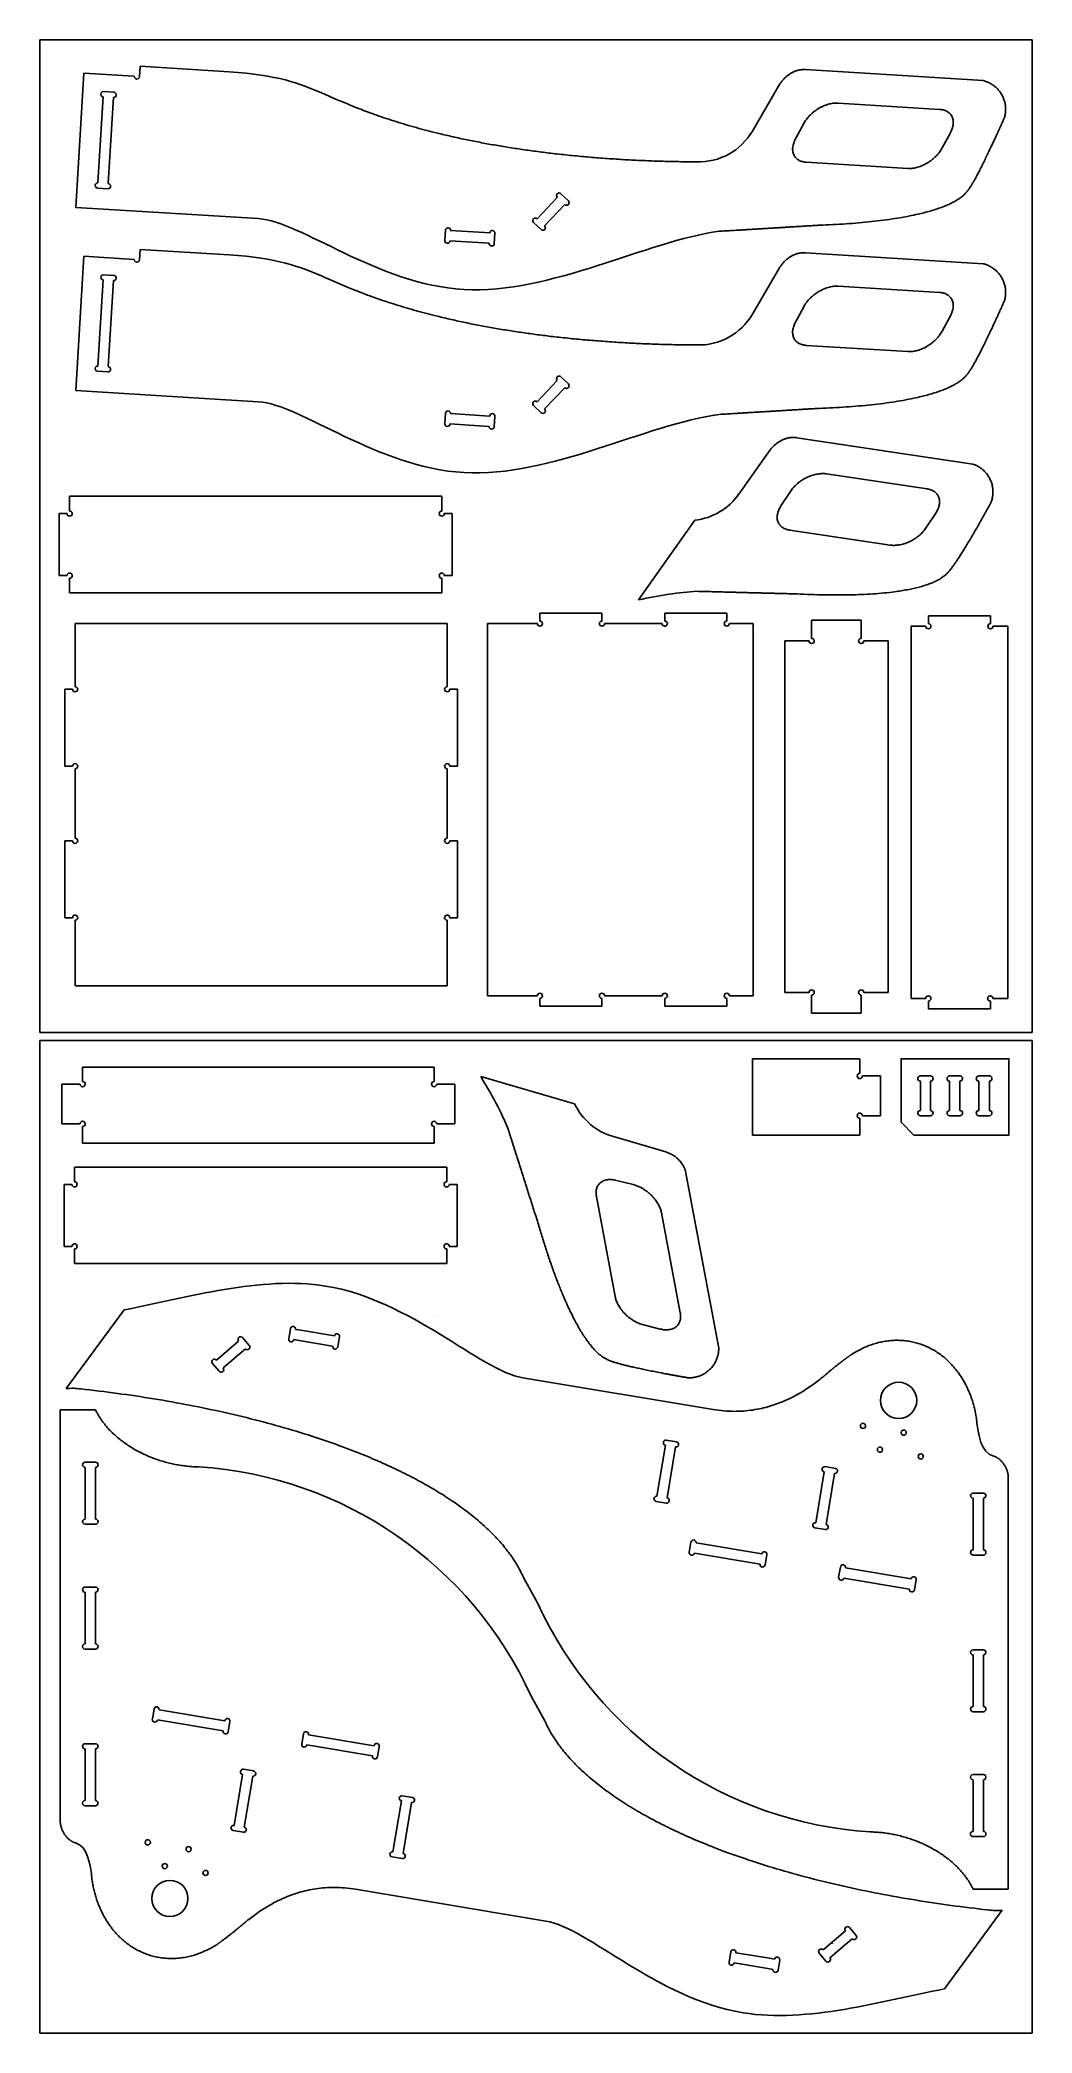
# Model space of a CAD drawing. Header units: inches. Extents: x 79.9 to 127.9, y -157.9 to -61.5.
import ezdxf

# ---------------------------------------------------------------- set-up
doc = ezdxf.new("R2010")
doc.units = ezdxf.units.IN
doc.header["$MEASUREMENT"] = 0
doc.layers.add('Default', color=18, linetype='Continuous', true_color=0x000000)

msp = doc.modelspace()

# ---------------------------------------------------------------- linework, layer by layer
at = {"layer": 'Default'}
for p, q in [((82.053, -63.071), (81.652, -69.558)), ((84.487, -63.221), (82.053, -63.071)), ((84.767, -62.737), (84.736, -63.236)), ((89.077, -63.003), (84.767, -62.737)), ((115.719, -63.591), (114.385, -65.868)), ((125.549, -63.427), (116.954, -62.897)), ((82.969, -64.46), (82.727, -68.376)), ((83.499, -63.991), (83, -63.961)), ((83.226, -68.406), (83.468, -64.49)), ((123.44, -64.818), (118.531, -64.515)), ((116.868, -65.509), (116.472, -66.247)), ((123.567, -66.685), (123.963, -65.947)), ((116.994, -67.376), (121.904, -67.679)), ((82.712, -68.625), (83.211, -68.656)), ((104.95, -69.078), (103.972, -70.108)), ((105.484, -69.241), (105.122, -68.897)), ((81.652, -69.558), (90.484, -70.103)), ((103.8, -70.289), (104.162, -70.633)), ((104.334, -70.452), (105.312, -69.423)), ((99.537, -70.662), (99.506, -71.161)), ((99.755, -71.177), (101.402, -71.279)), ((101.433, -70.78), (99.786, -70.678)), ((101.901, -71.309), (101.932, -70.81)), ((82.053, -71.927), (81.652, -78.415)), ((84.487, -72.077), (82.053, -71.927)), ((84.767, -71.594), (84.736, -72.093)), ((89.077, -71.86), (84.767, -71.594)), ((125.549, -72.284), (116.954, -71.753)), ((83.499, -72.848), (83, -72.817)), ((115.719, -72.447), (114.385, -74.725)), ((82.969, -73.316), (82.727, -77.232)), ((83.226, -77.263), (83.468, -73.347)), ((123.44, -73.674), (118.531, -73.371)), ((116.868, -74.365), (116.472, -75.103)), ((123.567, -75.541), (123.963, -74.803)), ((116.994, -76.232), (121.904, -76.535)), ((82.712, -77.482), (83.211, -77.512)), ((104.95, -77.935), (103.972, -78.964)), ((105.484, -78.098), (105.122, -77.754)), ((81.652, -78.415), (90.484, -78.96)), ((104.334, -79.309), (105.312, -78.279)), ((99.537, -79.519), (99.506, -80.018)), ((101.433, -79.636), (99.786, -79.534)), ((101.901, -80.166), (101.932, -79.667)), ((103.8, -79.146), (104.162, -79.49)), ((99.755, -80.033), (101.402, -80.135)), ((125.056, -81.974), (116.539, -80.699)), ((115.249, -81.283), (113.723, -83.437)), ((122.835, -83.176), (117.97, -82.448)), ((116.228, -83.294), (115.769, -83.995)), ((111.609, -84.689), (108.879, -88.541)), ((122.799, -85.047), (123.257, -84.346)), ((116.191, -85.165), (121.056, -85.893)), ((117.252, -90.403), (117.252, -89.528)), ((117.252, -89.528), (119.652, -89.528)), ((119.652, -89.528), (119.652, -90.403)), ((125.899, -89.318), (122.899, -89.319)), ((122.899, -89.319), (122.899, -89.693)), ((125.899, -89.693), (125.899, -89.318)), ((115.953, -107.528), (115.953, -90.528)), ((115.953, -90.528), (117.127, -90.528)), ((119.777, -90.528), (120.95, -90.528)), ((120.95, -90.528), (120.95, -107.528)), ((122.774, -89.818), (122.062, -89.818)), ((122.062, -89.818), (122.062, -107.818)), ((126.735, -89.819), (126.024, -89.818)), ((126.735, -107.818), (126.735, -89.819)), ((117.127, -107.528), (115.953, -107.528)), ((117.252, -108.528), (117.252, -107.653)), ((119.652, -107.653), (119.652, -108.528)), ((120.95, -107.528), (119.777, -107.528)), ((122.062, -107.818), (122.774, -107.819)), ((122.899, -107.944), (122.899, -108.318)), ((125.899, -108.318), (125.899, -107.943)), ((126.016, -107.818), (126.735, -107.818)), ((119.652, -108.528), (117.252, -108.528)), ((122.899, -108.318), (125.899, -108.318)), ((119.583, -110.738), (114.386, -110.738)), ((119.583, -111.443), (119.583, -110.738)), ((98.989, -111.134), (81.989, -111.134)), ((81.989, -111.134), (81.989, -111.838)), ((98.989, -111.838), (98.989, -111.134)), ((105.785, -112.915), (101.251, -111.599)), ((120.583, -111.568), (119.708, -111.568)), ((120.583, -113.488), (120.583, -111.568)), ((122.756, -111.568), (122.511, -111.568)), ((122.511, -111.818), (122.511, -113.238)), ((123.001, -111.568), (122.756, -111.568)), ((123.001, -113.238), (123.001, -111.818)), ((124.427, -111.568), (123.927, -111.568)), ((123.927, -111.818), (123.927, -113.238)), ((124.427, -113.238), (124.427, -111.818)), ((125.339, -111.818), (125.338, -113.238)), ((125.589, -111.568), (125.339, -111.568)), ((125.849, -111.568), (125.599, -111.568)), ((125.849, -113.238), (125.849, -111.818)), ((81.489, -111.963), (80.989, -111.963)), ((80.989, -111.963), (80.989, -113.883)), ((81.864, -111.963), (81.489, -111.963)), ((99.989, -111.963), (99.114, -111.963)), ((99.989, -113.883), (99.989, -111.963)), ((119.583, -114.43), (119.583, -113.613)), ((119.708, -113.488), (120.583, -113.488)), ((122.511, -113.488), (122.756, -113.488)), ((122.756, -113.488), (123.001, -113.488)), ((123.927, -113.488), (124.427, -113.488)), ((125.338, -113.488), (125.588, -113.488)), ((125.598, -113.488), (125.848, -113.488)), ((80.989, -113.883), (81.489, -113.883)), ((81.489, -113.883), (81.864, -113.883)), ((81.989, -114.008), (81.989, -114.825)), ((98.989, -114.825), (98.989, -114.008)), ((99.114, -113.883), (99.989, -113.883)), ((110.196, -115.237), (107.662, -114.501)), ((114.386, -114.43), (119.583, -114.43)), ((81.989, -114.825), (98.989, -114.825)), ((108.618, -116.821), (107.806, -116.617)), ((112.761, -124.728), (111.172, -116.264)), ((106.839, -117.4), (107.747, -122.235)), ((110.897, -123.024), (109.989, -118.189)), ((83.993, -122.883), (81.199, -126.688)), ((90.05, -124.603), (89.725, -124.223)), ((92.044, -123.784), (91.962, -124.278)), ((94.165, -124.138), (92.537, -123.867)), ((94.329, -124.672), (94.411, -124.179)), ((109.117, -123.603), (109.93, -123.807)), ((89.535, -124.386), (88.456, -125.309)), ((88.781, -125.689), (89.861, -124.766)), ((92.455, -124.36), (94.083, -124.631)), ((88.266, -125.471), (88.591, -125.851)), ((112.488, -127.7), (103.275, -126.164)), ((82.611, -127.709), (80.904, -127.709)), ((80.904, -127.709), (80.904, -147.631)), ((110.181, -129.428), (109.77, -131.894)), ((110.716, -129.263), (110.223, -129.181)), ((110.263, -131.976), (110.675, -129.51)), ((82.111, -130.498), (82.11, -132.998)), ((82.611, -130.248), (82.111, -130.248)), ((82.61, -132.998), (82.611, -130.498)), ((117.866, -130.709), (117.455, -133.175)), ((118.401, -130.545), (117.907, -130.462)), ((117.948, -133.257), (118.359, -130.791)), ((126.767, -150.893), (126.767, -130.971)), ((125.062, -131.989), (125.061, -134.489)), ((125.562, -131.739), (125.062, -131.739)), ((125.561, -134.489), (125.562, -131.989)), ((109.729, -132.14), (110.222, -132.222)), ((82.11, -133.248), (82.61, -133.248)), ((117.414, -133.422), (117.907, -133.504)), ((111.416, -134.111), (111.334, -134.604)), ((111.58, -134.645), (114.757, -135.175)), ((114.839, -134.682), (111.662, -134.152)), ((115.003, -135.216), (115.086, -134.723)), ((125.061, -134.739), (125.561, -134.739)), ((103.328, -135.851), (103.991, -137.044)), ((118.641, -135.316), (118.559, -135.809)), ((118.806, -135.85), (121.982, -136.38)), ((122.065, -135.887), (118.888, -135.357)), ((82.61, -136.286), (82.11, -136.286)), ((82.11, -136.536), (82.11, -139.036)), ((82.61, -139.036), (82.61, -136.536)), ((122.229, -136.421), (122.311, -135.928)), ((82.11, -139.286), (82.61, -139.286)), ((125.561, -139.316), (125.061, -139.316)), ((125.061, -139.566), (125.061, -142.066)), ((125.561, -142.066), (125.561, -139.566)), ((104.343, -142.751), (103.68, -141.558)), ((85.442, -142.181), (85.36, -142.674)), ((88.865, -142.752), (85.689, -142.222)), ((125.061, -142.316), (125.561, -142.316)), ((85.606, -142.715), (88.783, -143.245)), ((89.03, -143.286), (89.112, -142.793)), ((92.668, -143.386), (92.585, -143.879)), ((96.091, -143.957), (92.914, -143.427)), ((82.11, -144.113), (82.109, -146.613)), ((82.61, -143.863), (82.11, -143.863)), ((82.609, -146.613), (82.61, -144.113)), ((92.832, -143.92), (96.009, -144.45)), ((96.255, -144.491), (96.337, -143.998)), ((89.723, -145.345), (89.312, -147.811)), ((90.257, -145.181), (89.764, -145.098)), ((89.805, -147.893), (90.216, -145.427)), ((125.561, -145.354), (125.061, -145.354)), ((97.942, -146.462), (97.449, -146.38)), ((125.061, -145.604), (125.06, -148.104)), ((125.56, -148.104), (125.561, -145.604)), ((82.109, -146.863), (82.609, -146.863)), ((97.408, -146.626), (96.996, -149.092)), ((97.489, -149.174), (97.901, -146.709)), ((89.27, -148.057), (89.764, -148.14)), ((125.06, -148.354), (125.56, -148.354)), ((96.955, -149.339), (97.448, -149.421)), ((95.183, -150.902), (104.395, -152.438)), ((125.06, -150.893), (126.767, -150.893)), ((123.678, -155.72), (126.472, -151.914)), ((118.89, -152.913), (117.81, -153.836)), ((119.405, -153.131), (119.079, -152.751)), ((113.342, -153.93), (113.26, -154.423)), ((115.216, -154.242), (113.588, -153.971)), ((117.621, -153.999), (117.946, -154.379)), ((118.136, -154.216), (119.215, -153.293)), ((113.506, -154.464), (115.134, -154.735)), ((115.627, -154.818), (115.709, -154.324))]:
    msp.add_line(p, q, dxfattribs=at)
for points in [[(79.919, -109.458), (127.919, -109.458), (127.919, -61.458), (79.919, -61.458)], [(79.919, -157.86), (127.919, -157.86), (127.919, -109.86), (79.919, -109.86)]]:
    msp.add_lwpolyline(points, close=True, dxfattribs=at)
for points in [[(82.985, -64.21), (82.969, -64.46)], [(83.468, -64.49), (83.484, -64.241)], [(101.402, -71.279), (101.652, -71.294)], [(101.683, -70.795), (101.433, -70.78)], [(82.985, -73.067), (82.969, -73.316)], [(83.468, -73.347), (83.484, -73.097)], [(101.683, -79.651), (101.433, -79.636)], [(101.402, -80.135), (101.652, -80.15)], [(114.386, -110.738), (114.386, -114.43)], [(122.188, -114.43), (126.799, -114.43), (126.799, -110.738), (121.58, -110.738), (121.58, -113.808)], [(125.599, -111.568), (125.589, -111.568)], [(125.588, -113.488), (125.598, -113.488)], [(121.58, -113.808), (122.188, -114.43)], [(92.208, -124.319), (92.455, -124.36)], [(92.537, -123.867), (92.291, -123.825)], [(115.463, -154.283), (115.216, -154.242)], [(115.134, -154.735), (115.38, -154.777)]]:
    msp.add_lwpolyline(points, dxfattribs=at)
for centre, radius in [((121.462, -127.257), 0.875), ((119.735, -128.49), 0.125), ((121.708, -128.819), 0.125), ((120.557, -129.641), 0.125), ((122.53, -129.97), 0.125), ((85.141, -148.632), 0.125), ((87.114, -148.961), 0.125), ((85.963, -149.783), 0.125), ((87.935, -150.112), 0.125), ((86.209, -151.345), 0.875)]:
    msp.add_circle(centre, radius, dxfattribs=at)
for centre, radius, start, end in [((84.612, -63.229), 0.125, 176.46712, 356.46712), ((82.992, -64.085), 0.125, 86.46712, 266.46712), ((83.491, -64.116), 0.125, 266.48006, 86.47152), ((111.792, -64.359), 3, 268.00439, 329.8036), ((82.719, -68.5), 0.125, 86.47126, 266.48032), ((83.218, -68.531), 0.125, 266.45845, 86.45845), ((105.036, -68.988), 0.125, 46.48374, 226.46156), ((105.398, -69.332), 0.125, 226.49669, 46.48814), ((103.886, -70.199), 0.125, 46.48789, 223.67743), ((103.886, -70.199), 0.125, 223.67743, 226.49694), ((104.334, -70.452), 0.25, 46.44392, 46.46272), ((99.631, -71.169), 0.125, 176.46712, 356.43243), ((99.661, -70.67), 0.125, 356.47994, 173.66948), ((99.661, -70.67), 0.125, 173.66948, 176.48899), ((101.777, -71.302), 0.125, 176.48874, 356.48019), ((101.807, -70.803), 0.125, 356.47579, 176.47579), ((104.248, -70.543), 0.125, 226.47507, 46.44038), ((84.612, -72.085), 0.125, 176.46712, 356.46712), ((82.992, -72.942), 0.125, 86.46712, 266.46712), ((83.491, -72.973), 0.125, 266.48006, 86.47152), ((111.792, -73.216), 3, 268.00439, 329.8036), ((82.719, -77.357), 0.125, 86.47126, 266.48032), ((83.218, -77.388), 0.125, 266.45845, 86.45845), ((105.036, -77.844), 0.125, 46.48374, 226.46156), ((103.886, -79.055), 0.125, 46.48789, 223.67743), ((105.398, -78.188), 0.125, 226.49669, 46.48814), ((99.661, -79.527), 0.125, 356.47994, 173.66948), ((99.661, -79.527), 0.125, 173.66948, 176.48899), ((101.807, -79.659), 0.125, 356.47579, 176.47579), ((103.886, -79.055), 0.125, 223.67743, 226.49694), ((104.248, -79.399), 0.125, 226.47507, 46.44038), ((104.334, -79.309), 0.25, 46.44392, 46.46272), ((99.631, -80.026), 0.125, 176.46712, 356.43243), ((101.777, -80.158), 0.125, 176.48874, 356.48019), ((111.27, -81.709), 3, 276.48195, 324.82546), ((81.359, -84.369), 0.125, 180, 89.97551), ((99.359, -84.369), 0.125, 90, 0), ((81.359, -87.369), 0.125, 270, 180), ((99.359, -87.369), 0.125, 0, 269.97551), ((104.11, -89.69), 0.125, 180, 90), ((107.11, -89.689), 0.125, 90, 359.99327), ((110.148, -89.69), 0.125, 179.99327, 90), ((113.148, -89.689), 0.125, 90, 359.98403), ((117.252, -90.528), 0.125, 180, 90), ((119.652, -90.528), 0.125, 90, 0), ((122.899, -89.818), 0.125, 180, 90), ((125.899, -89.818), 0.125, 90, 359.97556), ((81.624, -92.866), 0.125, 180, 90), ((99.624, -92.866), 0.125, 90, 0), ((81.624, -96.587), 0.125, 270, 180), ((99.624, -96.587), 0.125, 0, 270), ((81.624, -100.192), 0.125, 180, 90), ((99.624, -100.192), 0.125, 90, 0), ((81.624, -103.912), 0.125, 270, 180), ((99.624, -103.912), 0.125, 0, 270), ((104.11, -107.69), 0.125, 270, 179.99194), ((107.11, -107.69), 0.125, 0, 270), ((110.148, -107.69), 0.125, 270, 180), ((113.148, -107.69), 0.125, 0, 270), ((117.252, -107.528), 0.125, 270, 180), ((119.652, -107.528), 0.125, 0, 270), ((122.899, -107.819), 0.125, 270, 179.97556), ((125.891, -107.818), 0.125, 359.9985, 273.52185), ((119.583, -111.568), 0.125, 90, 0), ((122.511, -111.693), 0.125, 89.9912, 269.95651), ((123.001, -111.693), 0.125, 270.00402, 87.19356), ((123.001, -111.693), 0.125, 87.19356, 90.01308), ((123.927, -111.693), 0.125, 89.9912, 269.95651), ((124.427, -111.693), 0.125, 270.00402, 87.19356), ((124.427, -111.693), 0.125, 87.19356, 90.01308), ((125.339, -111.693), 0.125, 89.9912, 269.95651), ((125.849, -111.693), 0.125, 270.00402, 87.19356), ((125.849, -111.693), 0.125, 87.19356, 90.01308), ((81.989, -111.963), 0.125, 180, 90), ((98.989, -111.963), 0.125, 90, 0), ((108.49, -111.618), 3, 205.62586, 253.96937), ((119.583, -113.488), 0.125, 0, 270), ((121.024, -112.905), 0.25, 226.44392, 226.46272), ((122.511, -113.363), 0.125, 90.01282, 270.00428), ((123.001, -113.363), 0.125, 269.99988, 89.97769), ((123.927, -113.363), 0.125, 90.01282, 270.00428), ((124.427, -113.363), 0.125, 269.99988, 89.97769), ((125.338, -113.363), 0.125, 90.01282, 270.00428), ((125.848, -113.363), 0.125, 269.99988, 89.97769), ((81.989, -113.883), 0.125, 270, 180), ((98.989, -113.883), 0.125, 0, 270), ((81.598, -116.809), 0.125, 180, 89.97556), ((99.598, -116.809), 0.125, 90, 0), ((81.598, -119.809), 0.125, 270, 180), ((99.598, -119.809), 0.125, 0, 269.97556), ((98.974, -123.342), 0.25, 46.44392, 46.46272), ((89.63, -124.305), 0.125, 40.54684, 220.51214), ((92.085, -124.298), 0.125, 170.54756, 350.54756), ((92.167, -123.805), 0.125, 350.56051, 170.55196), ((94.288, -124.158), 0.125, 350.53889, 170.5042), ((88.361, -125.39), 0.125, 40.56846, 220.55991), ((89.583, -124.888), 0.25, 226.44392, 226.46272), ((89.955, -124.684), 0.125, 220.55966, 37.7492), ((89.955, -124.684), 0.125, 37.7492, 40.56871), ((94.206, -124.652), 0.125, 170.55171, 347.74125), ((94.206, -124.652), 0.125, 347.74125, 350.56076), ((88.686, -125.77), 0.125, 220.55551, 40.53333), ((81.488, -129.674), 3, 82.07055, 95.52625), ((110.202, -129.304), 0.125, 80.53034, 260.53034), ((110.695, -129.387), 0.125, 260.54316, 80.55222), ((82.111, -130.373), 0.125, 90.00335, 270.00335), ((82.611, -130.373), 0.125, 270.0163, 90.00775), ((86.39, -149.436), 19, 24.49507, 86.35981), ((117.887, -130.586), 0.125, 80.52965, 260.52965), ((118.38, -130.668), 0.125, 260.54247, 80.55152), ((109.75, -132.017), 0.125, 80.55196, 260.54342), ((110.243, -132.099), 0.125, 260.53902, 80.53902), ((125.062, -131.864), 0.125, 89.99468, 269.99468), ((125.562, -131.864), 0.125, 270.0075, 90.01655), ((82.11, -133.123), 0.125, 90.0075, 270.01655), ((82.61, -133.123), 0.125, 269.99468, 89.99468), ((117.434, -133.298), 0.125, 80.55127, 260.54272), ((117.928, -133.38), 0.125, 260.53832, 80.53832), ((111.457, -134.625), 0.125, 170.54015, 350.54015), ((111.539, -134.132), 0.125, 350.55309, 170.54455), ((114.962, -134.702), 0.125, 350.53147, 170.53147), ((125.061, -134.614), 0.125, 90.0163, 270.00775), ((125.561, -134.614), 0.125, 270.00335, 90.00335), ((114.88, -135.196), 0.125, 170.54429, 350.55335), ((118.683, -135.83), 0.125, 170.54015, 350.54015), ((118.765, -135.336), 0.125, 350.55309, 170.54455), ((122.188, -135.907), 0.125, 350.53147, 170.53147), ((82.11, -136.411), 0.125, 90.00335, 270.00335), ((82.61, -136.411), 0.125, 270.0163, 90.00775), ((122.106, -136.401), 0.125, 170.54429, 350.55335), ((121.281, -129.166), 19, 204.49507, 266.35981), ((82.11, -139.161), 0.125, 90.0075, 270.01655), ((82.61, -139.161), 0.125, 269.99468, 89.99468), ((125.061, -139.441), 0.125, 89.99468, 269.99468), ((125.561, -139.441), 0.125, 270.0075, 90.01655), ((85.483, -142.695), 0.125, 170.53147, 350.53147), ((85.565, -142.202), 0.125, 350.54429, 170.55335), ((88.988, -142.772), 0.125, 350.54015, 170.54015), ((125.061, -142.191), 0.125, 90.0163, 270.00775), ((125.561, -142.191), 0.125, 270.00335, 90.00335), ((88.906, -143.266), 0.125, 170.55309, 350.54455), ((92.791, -143.406), 0.125, 350.54429, 170.55335), ((82.11, -143.988), 0.125, 90.00335, 270.00335), ((82.61, -143.988), 0.125, 270.0163, 90.00775), ((92.709, -143.9), 0.125, 170.53147, 350.53147), ((96.132, -144.47), 0.125, 170.55309, 350.54455), ((96.214, -143.977), 0.125, 350.54015, 170.54015), ((89.743, -145.222), 0.125, 80.53832, 260.53832), ((90.237, -145.304), 0.125, 260.55127, 80.54272), ((125.061, -145.479), 0.125, 89.99468, 269.99468), ((125.561, -145.479), 0.125, 270.0075, 90.01655), ((97.428, -146.503), 0.125, 80.53902, 260.53902), ((97.921, -146.585), 0.125, 260.55196, 80.54342), ((82.109, -146.738), 0.125, 90.0075, 270.01655), ((82.609, -146.738), 0.125, 269.99468, 89.99468), ((89.291, -147.934), 0.125, 80.54247, 260.55152), ((89.784, -148.016), 0.125, 260.52965, 80.52965), ((125.06, -148.229), 0.125, 90.0163, 270.00775), ((125.56, -148.229), 0.125, 270.00335, 90.00335), ((96.976, -149.216), 0.125, 80.54316, 260.55222), ((97.469, -149.298), 0.125, 260.53034, 80.53034), ((126.183, -148.928), 3, 262.07055, 275.52625), ((118.985, -152.832), 0.125, 40.55551, 220.53333), ((119.31, -153.212), 0.125, 220.56846, 40.55991), ((113.465, -153.95), 0.125, 167.74125, 170.56076), ((113.465, -153.95), 0.125, 350.55171, 167.74125), ((115.586, -154.304), 0.125, 350.54756, 170.54756), ((117.715, -153.918), 0.125, 40.55966, 217.7492), ((117.715, -153.918), 0.125, 217.7492, 220.56871), ((118.041, -154.298), 0.125, 220.54684, 40.51214), ((118.088, -153.714), 0.25, 46.44392, 46.46272), ((113.383, -154.444), 0.125, 170.53889, 350.5042), ((115.504, -154.797), 0.125, 170.56051, 350.55196)]:
    msp.add_arc(centre, radius, start, end, dxfattribs=at)
for points, knots in [([(95.331, -64.774), (94.626, -64.5), (93.095, -63.804), (91.408, -63.147), (89.077, -63.003)], [223.634688, 223.634688, 223.634688, 223.634688, 226.061844, 230.577025, 230.577025, 230.577025, 230.577025]), ([(90.484, -70.103), (92.553, -70.231), (99.936, -76.355), (109.294, -71.178), (112.784, -70.716)], [175.919044, 175.919044, 175.919044, 175.919044, 183.75475, 191.590455, 191.590455, 191.590455, 191.590455]), ([(95.331, -73.63), (94.626, -73.357), (93.095, -72.661), (91.408, -72.004), (89.077, -71.86)], [223.634688, 223.634688, 223.634688, 223.634688, 226.061844, 230.577025, 230.577025, 230.577025, 230.577025]), ([(90.484, -78.96), (92.553, -79.088), (99.936, -85.212), (109.294, -80.035), (112.784, -79.572)], [175.919044, 175.919044, 175.919044, 175.919044, 183.75475, 191.590455, 191.590455, 191.590455, 191.590455]), ([(103.275, -126.164), (101.231, -125.823), (95.35, -119.816), (87.063, -122.285), (83.993, -122.883)], [20.777426, 20.777426, 20.777426, 20.777426, 28.613132, 34.511561, 34.511561, 34.511561, 34.511561]), ([(104.395, -152.438), (106.44, -152.779), (112.321, -158.786), (120.608, -156.317), (123.678, -155.72)], [20.777426, 20.777426, 20.777426, 20.777426, 28.613132, 34.511561, 34.511561, 34.511561, 34.511561])]:
    msp.add_open_spline(points, degree=3, knots=knots, dxfattribs=at)
for points, weights, degree in [([(116.954, -62.897), (116.49, -62.868), (116.042, -63.103), (115.719, -63.591)], [1.19387911983, 1.05679672324, 1.00032363048, 1.02445984153], 3), ([(126.579, -65.219), (126.82, -64.389), (126.394, -63.647), (125.549, -63.427)], [1.19298034312, 0.960760241339, 0.961059810747, 1.19387905135], 3), ([(118.531, -64.515), (117.438, -64.447), (116.868, -65.509)], [1, 0.707106781187, 1], 2), ([(111.688, -67.358), (105.278, -67.323), (99.582, -66.451), (95.331, -64.774)], [1.0244598006, 0.961274858982, 0.935184645169, 0.946189159164], 3), ([(123.963, -65.947), (124.533, -64.885), (123.44, -64.818)], [1, 0.707106781187, 1], 2), ([(116.472, -66.247), (115.902, -67.308), (116.994, -67.376)], [1, 0.707106781187, 1], 2), ([(121.904, -67.679), (122.997, -67.746), (123.567, -66.685)], [1, 0.707106781187, 1], 2), ([(117.624, -70.422), (121.488, -70.28), (124.086, -69.717), (124.791, -68.764)], [1.3647463005, 1.23886076402, 1.17924114545, 1.18588744478], 3), ([(112.784, -70.716), (114.172, -70.633), (115.848, -70.531), (117.624, -70.422)], [1.07094058879, 1.13453317326, 1.23246841049, 1.3647463005], 3), ([(116.954, -71.753), (116.49, -71.724), (116.042, -71.96), (115.719, -72.447)], [1.19387911983, 1.05679672324, 1.00032363048, 1.02445984153], 3), ([(126.579, -74.076), (126.82, -73.246), (126.394, -72.504), (125.549, -72.284)], [1.19298034312, 0.960760241339, 0.961059810747, 1.19387905135], 3), ([(111.688, -76.214), (105.278, -76.179), (99.582, -75.307), (95.331, -73.63)], [1.0244598006, 0.961274858982, 0.935184645169, 0.946189159164], 3), ([(118.531, -73.371), (117.438, -73.304), (116.868, -74.365)], [1, 0.707106781187, 1], 2), ([(123.963, -74.803), (124.533, -73.742), (123.44, -73.674)], [1, 0.707106781187, 1], 2), ([(116.472, -75.103), (115.902, -76.165), (116.994, -76.232)], [1, 0.707106781187, 1], 2), ([(121.904, -76.535), (122.997, -76.603), (123.567, -75.541)], [1, 0.707106781187, 1], 2), ([(117.624, -79.279), (121.488, -79.137), (124.086, -78.574), (124.791, -77.62)], [1.3647463005, 1.23886076402, 1.17924114545, 1.18588744478], 3), ([(112.784, -79.572), (114.172, -79.489), (115.848, -79.387), (117.624, -79.279)], [1.07094058879, 1.13453317326, 1.23246841049, 1.3647463005], 3), ([(116.539, -80.699), (116.08, -80.63), (115.613, -80.826), (115.249, -81.283)], [1.19387921787, 1.05679671749, 1.0003235978, 1.02445985879], 3), ([(117.97, -82.448), (116.887, -82.286), (116.228, -83.294)], [1, 0.707106781187, 1], 2), ([(125.926, -83.848), (126.239, -83.042), (125.878, -82.266), (125.056, -81.974)], [1.19298034312, 0.960760185973, 0.96105981089, 1.19387921787], 3), ([(123.257, -84.346), (123.917, -83.338), (122.835, -83.176)], [1, 0.707106781187, 1], 2), ([(115.769, -83.995), (115.109, -85.003), (116.191, -85.165)], [1, 0.707106781187, 1], 2), ([(121.056, -85.893), (122.139, -86.055), (122.799, -85.047)], [1, 0.707106781187, 1], 2), ([(116.554, -88.254), (120.416, -88.448), (123.053, -88.113), (123.838, -87.224)], [1.3647463005, 1.23886076402, 1.17924114545, 1.18588744478], 3), ([(111.707, -88.127), (113.097, -88.164), (114.776, -88.209), (116.554, -88.254)], [1.07094058879, 1.13453317326, 1.23246841049, 1.3647463005], 3), ([(102.57, -114.135), (102.99, -115.461), (103.499, -117.061), (104.039, -118.756)], [1.07094058879, 1.13453317326, 1.23246841049, 1.3647463005], 3), ([(111.172, -116.264), (111.086, -115.808), (110.748, -115.431), (110.196, -115.237)], [1.19387921787, 1.05679671749, 1.0003235978, 1.02445985879], 3), ([(107.806, -116.617), (106.637, -116.324), (106.839, -117.4)], [1, 0.707106781187, 1], 2), ([(109.989, -118.189), (109.787, -117.114), (108.618, -116.821)], [1, 0.707106781187, 1], 2), ([(104.039, -118.756), (105.122, -122.468), (106.304, -124.849), (107.401, -125.3)], [1.3647463005, 1.23886076402, 1.17924114545, 1.18588744478], 3), ([(107.747, -122.235), (107.949, -123.31), (109.117, -123.603)], [1, 0.707106781187, 1], 2), ([(109.93, -123.807), (111.098, -124.1), (110.897, -123.024)], [1, 0.707106781187, 1], 2), ([(111.275, -126.165), (112.139, -126.196), (112.754, -125.601), (112.761, -124.728)], [1.19298034312, 0.960760185973, 0.96105981089, 1.19387921787], 3), ([(119.643, -124.776), (119.199, -124.993), (118.926, -125.22)], [0.979916343597, 0.976003745371, 1.01872693235], 2), ([(81.902, -126.703), (93.368, -127.958), (101.357, -131.371), (103.328, -135.851)], [1.02445985879, 0.9161038161, 0.916839287584, 1.02666627325], 3), ([(87.597, -130.474), (85.354, -130.446), (83.374, -129.344), (82.611, -127.709)], [1, 0.840120277122, 0.842333285879, 1.00663902627], 3), ([(126.767, -130.971), (126.75, -130.492), (126.423, -130.046), (126.023, -129.942)], [1.00663902627, 0.86683342497, 0.86683342497, 1.00663902627], 3), ([(125.769, -151.899), (114.303, -150.644), (106.314, -147.231), (104.343, -142.751)], [1.02445985879, 0.9161038161, 0.916839287584, 1.02666627325], 3), ([(80.904, -147.631), (80.921, -148.11), (81.248, -148.556), (81.648, -148.66)], [1.00663902627, 0.86683342497, 0.86683342497, 1.00663902627], 3), ([(120.074, -148.128), (122.317, -148.156), (124.297, -149.258), (125.06, -150.893)], [1, 0.840120277122, 0.842333285879, 1.00663902627], 3), ([(88.028, -153.826), (88.472, -153.609), (88.745, -153.382)], [0.979916343597, 0.976003745371, 1.01872693235], 2)]:
    msp.add_rational_spline(points, weights, degree=degree, dxfattribs=at)
for points, weights, degree, knots in [([(124.791, -68.764), (125.026, -68.481), (125.475, -67.624), (126.286, -65.875), (126.433, -65.549), (126.579, -65.219)], [1.18588744478, 1.18588744478, 1.18588744478, 1.18588744478, 1.18825174423, 1.19298034312], 3, [193.684068, 193.684068, 193.684068, 193.684068, 198.743478, 198.743478, 199.87223, 199.87223, 199.87223, 199.87223]), ([(124.791, -77.62), (125.026, -77.337), (125.475, -76.481), (126.286, -74.731), (126.433, -74.406), (126.579, -74.076)], [1.18588744478, 1.18588744478, 1.18588744478, 1.18588744478, 1.18825174423, 1.19298034312], 3, [193.684068, 193.684068, 193.684068, 193.684068, 198.743478, 198.743478, 199.87223, 199.87223, 199.87223, 199.87223]), ([(123.838, -87.224), (124.096, -86.963), (124.618, -86.148), (125.578, -84.476), (125.753, -84.164), (125.926, -83.848)], [1.18588744478, 1.18588744478, 1.18588744478, 1.18588744478, 1.18825174423, 1.19298034312], 3, [523.751154, 523.751154, 523.751154, 523.751154, 528.810564, 528.810564, 529.939316, 529.939316, 529.939316, 529.939316]), ([(125.23, -128.174), (124.967, -126.253), (123.634, -125.159), (121.83, -123.679), (119.643, -124.776)], [0.95302896766, 0.899856676546, 1, 0.869175944529, 1], 2, [0.952727, 0.952727, 0.952727, 4.062473, 4.062473, 8.124947, 8.124947, 8.124947]), ([(107.401, -125.3), (107.733, -125.458), (108.673, -125.683), (110.568, -126.041), (110.92, -126.105), (111.275, -126.165)], [1.18588744478, 1.18588744478, 1.18588744478, 1.18588744478, 1.18825174423, 1.19298034312], 3, [523.751154, 523.751154, 523.751154, 523.751154, 528.810564, 528.810564, 529.939316, 529.939316, 529.939316, 529.939316]), ([(118.926, -125.22), (118.435, -125.579), (117.781, -126.172), (115.229, -128.157), (112.488, -127.7)], [1.01872699006, 1.07094058879, 1.07094058879, 1.07094058879, 1.07094058879], 3, [8.555889, 8.555889, 8.555889, 8.555889, 9.334992, 11.43743, 11.43743, 11.43743, 11.43743]), ([(82.441, -150.428), (82.704, -152.349), (84.037, -153.443), (85.841, -154.923), (88.028, -153.826)], [0.95302896766, 0.899856676546, 1, 0.869175944529, 1], 2, [0.952727, 0.952727, 0.952727, 4.062473, 4.062473, 8.124947, 8.124947, 8.124947]), ([(88.745, -153.382), (89.236, -153.023), (89.89, -152.43), (92.442, -150.445), (95.183, -150.902)], [1.01872699006, 1.07094058879, 1.07094058879, 1.07094058879, 1.07094058879], 3, [8.555889, 8.555889, 8.555889, 8.555889, 9.334992, 11.43743, 11.43743, 11.43743, 11.43743])]:
    msp.add_rational_spline(points, weights, degree=degree, knots=knots, dxfattribs=at)
for points, degree in [([(81.359, -84.244), (81.359, -83.889), (81.359, -83.534)], 2), ([(81.359, -83.534), (90.359, -83.534), (99.359, -83.534)], 2), ([(99.359, -83.534), (99.359, -83.889), (99.359, -84.244)], 2), ([(80.859, -87.369), (80.859, -85.869), (80.859, -84.369)], 2), ([(80.859, -84.369), (81.046, -84.369), (81.234, -84.369)], 2), ([(99.484, -84.369), (99.671, -84.369), (99.859, -84.369)], 2), ([(99.859, -84.369), (99.859, -85.869), (99.859, -87.369)], 2), ([(81.234, -87.369), (81.047, -87.369), (80.859, -87.369)], 2), ([(81.359, -88.204), (81.359, -87.849), (81.359, -87.494)], 2), ([(99.359, -87.494), (99.359, -87.849), (99.359, -88.204)], 2), ([(99.859, -87.369), (99.672, -87.369), (99.484, -87.369)], 2), ([(99.359, -88.204), (90.359, -88.204), (81.359, -88.204)], 2), ([(108.879, -88.541), (109.884, -88.328), (110.837, -88.166), (111.707, -88.127)], 3), ([(104.11, -89.565), (104.11, -89.377), (104.11, -89.19)], 2), ([(104.11, -89.19), (105.61, -89.19), (107.11, -89.19)], 2), ([(107.11, -89.19), (107.11, -89.377), (107.11, -89.564)], 2), ([(110.148, -89.565), (110.148, -89.377), (110.148, -89.19)], 2), ([(110.148, -89.19), (111.648, -89.19), (113.148, -89.19)], 2), ([(113.148, -89.19), (113.148, -89.377), (113.148, -89.564)], 2), ([(81.624, -89.69), (90.624, -89.69), (99.624, -89.69)], 2), ([(81.624, -92.741), (81.624, -91.215), (81.624, -89.69)], 2), ([(99.624, -89.69), (99.624, -91.215), (99.624, -92.741)], 2), ([(101.571, -107.689), (101.571, -98.689), (101.571, -89.69)], 2), ([(101.571, -89.69), (102.778, -89.69), (103.985, -89.69)], 2), ([(107.235, -89.689), (108.629, -89.689), (110.023, -89.69)], 2), ([(113.273, -89.689), (113.851, -89.689), (114.429, -89.69)], 2), ([(114.429, -89.69), (114.429, -98.69), (114.429, -107.69)], 2), ([(81.124, -96.587), (81.124, -94.726), (81.124, -92.866)], 2), ([(81.124, -92.866), (81.311, -92.866), (81.499, -92.866)], 2), ([(99.749, -92.866), (99.936, -92.866), (100.124, -92.866)], 2), ([(100.124, -92.866), (100.124, -94.726), (100.124, -96.587)], 2), ([(81.499, -96.587), (81.311, -96.587), (81.124, -96.587)], 2), ([(81.624, -100.067), (81.624, -98.389), (81.624, -96.712)], 2), ([(99.624, -96.712), (99.624, -98.389), (99.624, -100.067)], 2), ([(100.124, -96.587), (99.936, -96.587), (99.749, -96.587)], 2), ([(81.124, -103.912), (81.124, -102.052), (81.124, -100.192)], 2), ([(81.124, -100.192), (81.311, -100.192), (81.499, -100.192)], 2), ([(99.749, -100.192), (99.936, -100.192), (100.124, -100.192)], 2), ([(100.124, -100.192), (100.124, -102.052), (100.124, -103.912)], 2), ([(81.499, -103.912), (81.311, -103.912), (81.124, -103.912)], 2), ([(81.624, -107.207), (81.624, -105.622), (81.624, -104.037)], 2), ([(99.624, -104.037), (99.624, -105.622), (99.624, -107.207)], 2), ([(100.124, -103.912), (99.936, -103.912), (99.749, -103.912)], 2), ([(99.624, -107.207), (90.624, -107.207), (81.624, -107.207)], 2), ([(103.985, -107.69), (102.778, -107.689), (101.571, -107.689)], 2), ([(104.11, -108.189), (104.11, -108.002), (104.11, -107.815)], 2), ([(107.11, -107.815), (107.11, -108.002), (107.11, -108.189)], 2), ([(110.023, -107.69), (108.629, -107.69), (107.235, -107.69)], 2), ([(110.148, -108.19), (110.148, -108.002), (110.148, -107.815)], 2), ([(113.148, -107.815), (113.148, -108.002), (113.148, -108.19)], 2), ([(114.429, -107.69), (113.851, -107.69), (113.273, -107.69)], 2), ([(107.11, -108.189), (105.61, -108.189), (104.11, -108.189)], 2), ([(113.148, -108.19), (111.648, -108.19), (110.148, -108.19)], 2), ([(101.251, -111.599), (101.782, -112.479), (102.248, -113.326), (102.57, -114.135)], 3), ([(81.598, -116.684), (81.598, -116.328), (81.598, -115.972)], 2), ([(81.598, -115.972), (90.598, -115.972), (99.598, -115.972)], 2), ([(99.598, -115.972), (99.598, -116.328), (99.598, -116.684)], 2), ([(81.098, -119.809), (81.098, -118.309), (81.098, -116.809)], 2), ([(81.098, -116.809), (81.285, -116.809), (81.473, -116.809)], 2), ([(99.723, -116.809), (99.91, -116.809), (100.098, -116.809)], 2), ([(100.098, -116.809), (100.098, -118.309), (100.098, -119.809)], 2), ([(81.473, -119.809), (81.286, -119.809), (81.098, -119.809)], 2), ([(81.598, -120.645), (81.598, -120.29), (81.598, -119.934)], 2), ([(99.598, -119.934), (99.598, -120.29), (99.598, -120.645)], 2), ([(100.098, -119.809), (99.911, -119.809), (99.723, -119.809)], 2), ([(99.598, -120.645), (90.598, -120.645), (81.598, -120.645)], 2), ([(126.023, -129.942), (125.467, -129.801), (125.302, -128.936), (125.23, -128.174)], 3), ([(81.648, -148.66), (82.204, -148.801), (82.369, -149.666), (82.441, -150.428)], 3)]:
    msp.add_open_spline(points, degree=degree, dxfattribs=at)

doc.saveas('drawing.dxf')
